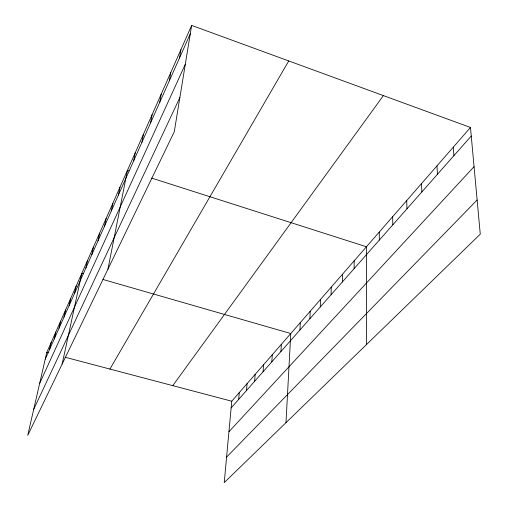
<?xml version="1.0" encoding="UTF-8"?>
<svg xmlns="http://www.w3.org/2000/svg" width="508" height="508" viewBox="0 0 508 508"><rect width="100%" height="100%" fill="white"/><g stroke="black" fill="none" stroke-linecap="round" stroke-linejoin="round"><path stroke-width="0.76" d="M354.133 268.624L354.19 260.807M342.354 281.965L342.481 274.237M331.076 294.735L331.267 287.096M320.269 306.972L320.516 299.422M309.899 318.713L310.204 311.252M299.949 329.984L300.298 322.612M285.985 422.681L290.779 333.527L102.978 279.47M280.918 351.536L281.349 344.335M271.818 361.842L272.288 354.73M263.061 371.761L263.569 364.731M254.635 381.305L255.168 374.358M246.513 390.5L247.085 383.635M238.684 399.358L239.281 392.576M470.465 127.47L231.756 401.206L224.231 482.6L480.27 234.163L470.465 127.47L191.656 25.4L46.78 352.4L27.73 435.381L174.276 131.75L191.656 25.4M179.502 58.001L180.931 49.619M169.329 80.829L170.79 72.504M159.703 102.426L161.188 94.164M150.578 122.892L152.095 114.7M141.916 142.31L143.459 134.188M133.693 160.757L135.249 152.718M107.95 269.17L127.438 170.351L128.949 170.834M118.415 195.034L119.996 187.147M111.303 210.979L112.89 203.175M104.515 226.2L106.115 218.478M98.031 240.748L99.632 233.109M91.827 254.667L93.428 247.11M85.884 267.995L87.484 260.521M62.141 364.084L81.794 273.374L83.306 273.812M74.568 293.383L76.162 286.074M69.171 305.479L70.764 298.26M63.995 317.094L65.583 309.956M59.023 328.244L60.611 321.189M54.242 338.969L55.823 331.991M49.644 349.282L51.213 342.392M45.212 359.22L190.278 33.839M39.649 383.464L185.306 64.268M33.706 409.34L179.876 97.504M109.931 369.062L288.741 60.941M172.784 385.648L383.4 95.599M231.14 407.911L471.253 135.998M228.937 431.73L474.066 166.662M226.587 457.111L477.133 199.993M46.78 352.4L48.298 352.8M65.03 357.213L231.756 401.206M151.587 178.073L366.433 246.774L366.611 344.449M453.276 147.187L453.917 155.626M436.963 165.894L437.471 174.25M421.456 183.674L421.85 191.941M406.698 200.59L406.984 208.775M392.646 216.713L392.83 224.803M379.235 232.093L379.33 240.094"/></g></svg>
